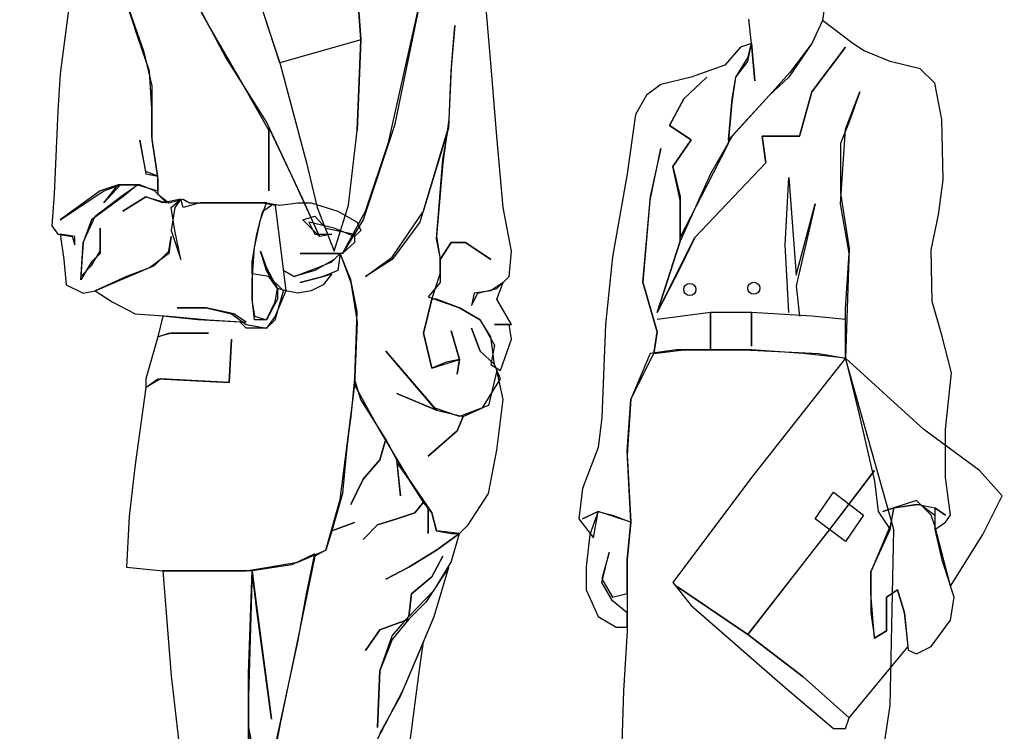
# Model space of a CAD drawing. Extents: x -2611510 to 954358, y -247163 to 181535.
# Drawn here: x 770838 to 771831, y 42061 to 42770 of the extents above; entities that cross this region are included whole.
import ezdxf

# ---------------------------------------------------------------- set-up
doc = ezdxf.new("R2010")
doc.units = 0
doc.linetypes.add('CONTINOUS', pattern=[0])
doc.layers.get('Defpoints').update_dxf_attribs({"color": 8})
doc.layers.add('Dim', color=4, linetype='Continuous')
doc.layers.add('PP-COM', color=7, linetype='Continuous')
doc.layers.add('PEOPLE', color=1, linetype='Continuous', lineweight=0)
doc.styles.get("Standard").update_dxf_attribs({"font": '仿宋_GB2312.TTF', "width": 0.7})
doc.dimstyles.new('250-1', dxfattribs={"dimscale": 250, "dimtxt": 2.5, "dimasz": 2, "dimexe": 1, "dimexo": 1, "dimgap": 0, "dimtad": 0, "dimdec": 0, "dimlfac": 0.1, "dimrnd": 0.1, "dimzin": 12, "dimdsep": 46, "dimtxsty": 'Standard', "dimblk": 'OBLIQUE', "dimcen": -1, "dimclrd": 4, "dimclre": 256, "dimclrt": 4, "dimadec": 4, "dimazin": 0, "dimtp": 2, "dimtm": 3, "dimtfac": 0.5, "dimtdec": 0, "dimtmove": 2, "dimatfit": 3, "dimldrblk": 'OBLIQUE', "dimfxl": 5, "dimfxlon": 1, "dimtvp": 0.7, "dimtolj": 1, "dimtzin": 12, "dimarcsym": 0})

# ---------------------------------------------------------------- blocks, each defined once
blk = doc.blocks.new('6')
at = {"layer": 'PEOPLE', "color": 155, "linetype": 'Continuous'}
for p, q in [((5291.8639, -3074.927, -3.1795), (5291.7768, -3074.6577, -3.1795)), ((5291.4098, -3074.7501, -3.1795), (5291.3966, -3074.8504, -3.1795)), ((5291.6527, -3074.7448, -3.1795), (5291.7082, -3074.8452, -3.1795)), ((5291.8085, -3074.758, -3.1795), (5291.8639, -3074.927, -3.1795)), ((5292.0329, -3074.7633, -3.1795), (5292.0409, -3074.8768, -3.1795)), ((5292.0409, -3074.8768, -3.1795), (5292.0329, -3074.7633, -3.1795)), ((5291.5524, -3074.8689, -3.1795), (5291.5286, -3074.795, -3.1795)), ((5291.5286, -3074.795, -3.1795), (5291.5656, -3074.9006, -3.1795)), ((5291.7451, -3074.9138, -3.1795), (5291.6844, -3074.8003, -3.1795)), ((5292.1016, -3075.1013, -3.1795), (5292.1703, -3074.795, -3.1795)), ((5292.1703, -3074.795, -3.1795), (5292.1148, -3075.0643, -3.1795)), ((5292.326, -3074.927, -3.1795), (5292.3155, -3074.8082, -3.1795)), ((5291.7082, -3074.8452, -3.1795), (5291.79, -3074.9877, -3.1795)), ((5292.2389, -3074.9455, -3.1795), (5292.2468, -3074.8452, -3.1795)), ((5292.2468, -3074.8452, -3.1795), (5292.2389, -3074.9376, -3.1795)), ((5291.3966, -3074.8504, -3.1795), (5291.3834, -3074.9508, -3.1795)), ((5291.5788, -3074.9455, -3.1795), (5291.5524, -3074.8689, -3.1795)), ((5292.0409, -3074.8768, -3.1795), (5291.8639, -3074.927, -3.1795)), ((5292.0409, -3074.8768, -3.1795), (5292.0329, -3075.0749, -3.1795)), ((5292.0329, -3075.0749, -3.1795), (5292.0409, -3074.8768, -3.1795)), ((5292.0329, -3075.0749, -3.1795), (5292.0409, -3074.8768, -3.1795)), ((5291.5656, -3074.9006, -3.1795), (5291.584, -3074.9772, -3.1795)), ((5291.8349, -3075.0564, -3.1795), (5291.7451, -3074.9138, -3.1795)), ((5291.8639, -3074.927, -3.1795), (5291.922, -3075.1462, -3.1795)), ((5292.3392, -3075.0881, -3.1795), (5292.326, -3074.927, -3.1795)), ((5291.3834, -3074.9508, -3.1795), (5291.3781, -3075.0326, -3.1795)), ((5291.584, -3075.0274, -3.1795), (5291.5788, -3074.9455, -3.1795)), ((5292.2389, -3074.9376, -3.1795), (5292.2336, -3075.0511, -3.1795)), ((5292.2336, -3075.0696, -3.1795), (5292.2389, -3074.9455, -3.1795)), ((5291.584, -3074.9772, -3.1795), (5291.584, -3075.096, -3.1795)), ((5291.79, -3074.9877, -3.1795), (5291.8402, -3075.0749, -3.1795)), ((5291.3781, -3075.0326, -3.1795), (5291.3702, -3075.2148, -3.1795)), ((5291.584, -3075.0881, -3.1795), (5291.584, -3075.0274, -3.1795)), ((5291.9141, -3075.2254, -3.1795), (5291.8349, -3075.0564, -3.1795)), ((5292.1148, -3075.0643, -3.1795), (5292.0461, -3075.2703, -3.1795)), ((5292.2336, -3075.0643, -3.1795), (5292.1703, -3075.2756, -3.1795)), ((5292.2336, -3075.0511, -3.1795), (5292.2204, -3075.1462, -3.1795)), ((5292.2204, -3075.1383, -3.1795), (5292.2336, -3075.0643, -3.1795)), ((5291.8402, -3075.0696, -3.1795), (5291.8903, -3075.1752, -3.1795)), ((5291.8402, -3075.2069, -3.1795), (5291.8402, -3075.0696, -3.1795)), ((5291.8402, -3075.0749, -3.1795), (5291.8402, -3075.2069, -3.1795)), ((5292.0145, -3075.2386, -3.1795), (5292.0329, -3075.0749, -3.1795)), ((5292.1782, -3075.2518, -3.1795), (5292.2336, -3075.0696, -3.1795)), ((5291.5708, -3075.1647, -3.1795), (5291.5576, -3075.096, -3.1795)), ((5291.5576, -3075.096, -3.1795), (5291.5708, -3075.17, -3.1795)), ((5291.5973, -3075.1752, -3.1795), (5291.584, -3075.0881, -3.1795)), ((5291.584, -3075.096, -3.1795), (5291.5973, -3075.1831, -3.1795)), ((5292.0514, -3075.2518, -3.1795), (5292.1016, -3075.1013, -3.1795)), ((5292.3524, -3075.2439, -3.1795), (5292.3392, -3075.0881, -3.1795)), ((5291.922, -3075.1462, -3.1795), (5291.9458, -3075.2439, -3.1795)), ((5292.2072, -3075.3125, -3.1795), (5292.2204, -3075.1383, -3.1795)), ((5292.2204, -3075.1462, -3.1795), (5292.2072, -3075.3073, -3.1795)), ((5291.5973, -3075.1752, -3.1795), (5291.5708, -3075.1647, -3.1795)), ((5291.5708, -3075.17, -3.1795), (5291.5973, -3075.1752, -3.1795)), ((5291.5101, -3075.1937, -3.1795), (5291.4705, -3075.2069, -3.1795)), ((5291.4784, -3075.2069, -3.1795), (5291.5154, -3075.1937, -3.1795)), ((5291.5154, -3075.1937, -3.1795), (5291.4784, -3075.2333, -3.1795)), ((5291.4784, -3075.2333, -3.1795), (5291.5101, -3075.1937, -3.1795)), ((5291.5392, -3075.1937, -3.1795), (5291.5101, -3075.1937, -3.1795)), ((5291.5101, -3075.1937, -3.1795), (5291.5524, -3075.1937, -3.1795)), ((5291.5154, -3075.2201, -3.1795), (5291.5524, -3075.1937, -3.1795)), ((5291.5524, -3075.1937, -3.1795), (5291.5207, -3075.2201, -3.1795)), ((5291.5576, -3075.1937, -3.1795), (5291.5392, -3075.1937, -3.1795)), ((5291.5524, -3075.1937, -3.1795), (5291.5973, -3075.2069, -3.1795)), ((5291.5893, -3075.2069, -3.1795), (5291.5576, -3075.1937, -3.1795)), ((5291.5973, -3075.2069, -3.1795), (5291.5973, -3075.1752, -3.1795)), ((5291.5973, -3075.1831, -3.1795), (5291.5973, -3075.2148, -3.1795)), ((5291.8903, -3075.1752, -3.1795), (5291.9511, -3075.3073, -3.1795)), ((5291.3702, -3075.2148, -3.1795), (5291.3649, -3075.2835, -3.1795)), ((5291.4705, -3075.2069, -3.1795), (5291.3834, -3075.2703, -3.1795)), ((5291.3834, -3075.2703, -3.1795), (5291.4784, -3075.2069, -3.1795)), ((5291.6157, -3075.2333, -3.1795), (5291.5893, -3075.2069, -3.1795)), ((5291.5973, -3075.2148, -3.1795), (5291.621, -3075.2333, -3.1795)), ((5291.5207, -3075.2201, -3.1795), (5291.452, -3075.2703, -3.1795)), ((5291.4599, -3075.2624, -3.1795), (5291.5154, -3075.2201, -3.1795)), ((5291.5708, -3075.2201, -3.1795), (5291.5207, -3075.2518, -3.1795)), ((5291.5207, -3075.2518, -3.1795), (5291.5708, -3075.2201, -3.1795)), ((5291.6078, -3075.2333, -3.1795), (5291.5708, -3075.2201, -3.1795)), ((5291.5708, -3075.2201, -3.1795), (5291.6157, -3075.2333, -3.1795)), ((5291.6474, -3075.2254, -3.1795), (5291.6078, -3075.2333, -3.1795)), ((5291.621, -3075.2333, -3.1795), (5291.6527, -3075.2254, -3.1795)), ((5291.6263, -3075.2439, -3.1795), (5291.6474, -3075.2254, -3.1795)), ((5291.6474, -3075.2254, -3.1795), (5291.6342, -3075.2439, -3.1795)), ((5291.6527, -3075.2439, -3.1795), (5291.6474, -3075.2254, -3.1795)), ((5291.6527, -3075.2254, -3.1795), (5291.6659, -3075.2333, -3.1795)), ((5291.6897, -3075.2333, -3.1795), (5291.6527, -3075.2439, -3.1795)), ((5291.6659, -3075.2333, -3.1795), (5291.7398, -3075.2333, -3.1795)), ((5291.8349, -3075.2333, -3.1795), (5291.6897, -3075.2333, -3.1795)), ((5291.7398, -3075.2333, -3.1795), (5291.827, -3075.2333, -3.1795)), ((5291.8217, -3075.2703, -3.1795), (5291.8349, -3075.2333, -3.1795)), ((5291.827, -3075.2333, -3.1795), (5291.8534, -3075.2386, -3.1795)), ((5291.827, -3075.2518, -3.1795), (5291.8455, -3075.2386, -3.1795)), ((5291.8349, -3075.2333, -3.1795), (5291.8639, -3075.2386, -3.1795)), ((5291.8349, -3075.2333, -3.1795), (5291.8349, -3075.2333, -3.1795)), ((5291.8455, -3075.2386, -3.1795), (5291.8349, -3075.2333, -3.1795)), ((5291.8534, -3075.2386, -3.1795), (5291.8771, -3075.4261, -3.1795)), ((5291.8639, -3075.2386, -3.1795), (5291.9036, -3075.2333, -3.1795)), ((5291.9036, -3075.2333, -3.1795), (5291.9326, -3075.2333, -3.1795)), ((5291.9511, -3075.3073, -3.1795), (5291.9141, -3075.2254, -3.1795)), ((5291.9326, -3075.2333, -3.1795), (5291.9907, -3075.2518, -3.1795)), ((5291.9828, -3075.3389, -3.1795), (5292.0145, -3075.2386, -3.1795)), ((5291.6342, -3075.2439, -3.1795), (5291.6263, -3075.2941, -3.1795)), ((5291.6342, -3075.2941, -3.1795), (5291.6263, -3075.2439, -3.1795)), ((5291.8217, -3075.2703, -3.1795), (5291.827, -3075.2518, -3.1795)), ((5291.9458, -3075.2439, -3.1795), (5291.9828, -3075.3389, -3.1795)), ((5291.9907, -3075.2518, -3.1795), (5292.0329, -3075.2756, -3.1795)), ((5292.0013, -3075.3442, -3.1795), (5292.0514, -3075.2518, -3.1795)), ((5292.1095, -3075.3521, -3.1795), (5292.1782, -3075.2518, -3.1795)), ((5292.3709, -3075.3389, -3.1795), (5292.3524, -3075.2439, -3.1795)), ((5291.4335, -3075.3205, -3.1795), (5291.4599, -3075.2624, -3.1795)), ((5291.452, -3075.2703, -3.1795), (5291.4335, -3075.3205, -3.1795)), ((5291.8085, -3075.331, -3.1795), (5291.8217, -3075.2703, -3.1795)), ((5291.8138, -3075.302, -3.1795), (5291.8217, -3075.2703, -3.1795)), ((5291.9141, -3075.2703, -3.1795), (5291.9405, -3075.2624, -3.1795)), ((5291.9511, -3075.3073, -3.1795), (5291.9141, -3075.2703, -3.1795)), ((5291.9828, -3075.2888, -3.1795), (5291.9273, -3075.2756, -3.1795)), ((5291.9273, -3075.2756, -3.1795), (5291.9405, -3075.302, -3.1795)), ((5291.9405, -3075.2624, -3.1795), (5291.9643, -3075.2888, -3.1795)), ((5292.0461, -3075.2703, -3.1795), (5292.0013, -3075.3442, -3.1795)), ((5292.0329, -3075.2756, -3.1795), (5292.0409, -3075.2941, -3.1795)), ((5292.1703, -3075.2756, -3.1795), (5292.1095, -3075.3574, -3.1795)), ((5291.3649, -3075.2835, -3.1795), (5291.3781, -3075.302, -3.1795)), ((5291.3781, -3075.302, -3.1795), (5291.4098, -3075.3073, -3.1795)), ((5291.415, -3075.3073, -3.1795), (5291.3834, -3075.302, -3.1795)), ((5291.3834, -3075.302, -3.1795), (5291.3913, -3075.3574, -3.1795)), ((5291.4705, -3075.3389, -3.1795), (5291.4705, -3075.2888, -3.1795)), ((5291.4705, -3075.2888, -3.1795), (5291.4705, -3075.3442, -3.1795)), ((5291.6263, -3075.2941, -3.1795), (5291.6474, -3075.3574, -3.1795)), ((5291.6474, -3075.3574, -3.1795), (5291.6342, -3075.2941, -3.1795)), ((5291.8032, -3075.3627, -3.1795), (5291.8138, -3075.302, -3.1795)), ((5291.9405, -3075.302, -3.1795), (5291.9775, -3075.302, -3.1795)), ((5291.9775, -3075.302, -3.1795), (5291.9511, -3075.3073, -3.1795)), ((5291.9643, -3075.2888, -3.1795), (5292.0277, -3075.302, -3.1795)), ((5292.0277, -3075.3073, -3.1795), (5291.9828, -3075.2888, -3.1795)), ((5292.0409, -3075.2941, -3.1795), (5292.0277, -3075.3073, -3.1795)), ((5292.0277, -3075.302, -3.1795), (5292.0277, -3075.3205, -3.1795)), ((5291.4098, -3075.3073, -3.1795), (5291.415, -3075.3257, -3.1795)), ((5291.415, -3075.3257, -3.1795), (5291.415, -3075.3073, -3.1795)), ((5291.4335, -3075.3205, -3.1795), (5291.4283, -3075.3944, -3.1795)), ((5291.4283, -3075.4023, -3.1795), (5291.4335, -3075.3205, -3.1795)), ((5291.621, -3075.3389, -3.1795), (5291.6263, -3075.3073, -3.1795)), ((5291.6263, -3075.3073, -3.1795), (5291.621, -3075.3442, -3.1795)), ((5292.0277, -3075.3205, -3.1795), (5292.0013, -3075.3442, -3.1795)), ((5292.2072, -3075.3073, -3.1795), (5292.2151, -3075.3574, -3.1795)), ((5292.2151, -3075.3521, -3.1795), (5292.2072, -3075.3125, -3.1795)), ((5292.2151, -3075.3574, -3.1795), (5292.2389, -3075.3205, -3.1795)), ((5292.2389, -3075.3205, -3.1795), (5292.2151, -3075.3574, -3.1795)), ((5292.2389, -3075.3205, -3.1795), (5292.2706, -3075.3205, -3.1795)), ((5292.2706, -3075.3205, -3.1795), (5292.2389, -3075.3205, -3.1795)), ((5292.2706, -3075.3205, -3.1795), (5292.326, -3075.3574, -3.1795)), ((5292.326, -3075.3574, -3.1795), (5292.2706, -3075.3205, -3.1795)), ((5291.452, -3075.3706, -3.1795), (5291.4705, -3075.3389, -3.1795)), ((5291.4705, -3075.3442, -3.1795), (5291.452, -3075.3627, -3.1795)), ((5291.621, -3075.3442, -3.1795), (5291.5788, -3075.3759, -3.1795)), ((5291.5893, -3075.3706, -3.1795), (5291.621, -3075.3389, -3.1795)), ((5291.8032, -3075.4023, -3.1795), (5291.8085, -3075.331, -3.1795)), ((5291.8349, -3075.3812, -3.1795), (5291.8217, -3075.3389, -3.1795)), ((5291.8217, -3075.3389, -3.1795), (5291.8349, -3075.3759, -3.1795)), ((5291.9511, -3075.3442, -3.1795), (5291.9088, -3075.3442, -3.1795)), ((5291.9088, -3075.3442, -3.1795), (5291.9458, -3075.3442, -3.1795)), ((5291.9458, -3075.3442, -3.1795), (5291.996, -3075.3442, -3.1795)), ((5292.0013, -3075.3442, -3.1795), (5291.9511, -3075.3442, -3.1795)), ((5291.9775, -3075.3627, -3.1795), (5291.996, -3075.3442, -3.1795)), ((5291.996, -3075.3442, -3.1795), (5291.9828, -3075.3574, -3.1795)), ((5291.996, -3075.3442, -3.1795), (5291.9907, -3075.3812, -3.1795)), ((5292.0197, -3075.4023, -3.1795), (5291.996, -3075.3442, -3.1795)), ((5291.996, -3075.3442, -3.1795), (5292.0197, -3075.4076, -3.1795)), ((5292.3657, -3075.3944, -3.1795), (5292.3709, -3075.3389, -3.1795)), ((5291.3913, -3075.3574, -3.1795), (5291.3966, -3075.4129, -3.1795)), ((5291.452, -3075.3627, -3.1795), (5291.4283, -3075.4023, -3.1795)), ((5291.8032, -3075.3891, -3.1795), (5291.8032, -3075.3627, -3.1795)), ((5291.9828, -3075.3574, -3.1795), (5291.9405, -3075.3812, -3.1795)), ((5291.9458, -3075.3759, -3.1795), (5291.9775, -3075.3627, -3.1795)), ((5292.0514, -3075.3944, -3.1795), (5292.1095, -3075.3521, -3.1795)), ((5292.1095, -3075.3574, -3.1795), (5292.0514, -3075.3944, -3.1795)), ((5292.2151, -3075.3891, -3.1795), (5292.2151, -3075.3521, -3.1795)), ((5292.2151, -3075.3574, -3.1795), (5292.2151, -3075.4076, -3.1795)), ((5291.4283, -3075.3944, -3.1795), (5291.452, -3075.3706, -3.1795)), ((5291.5022, -3075.4076, -3.1795), (5291.5893, -3075.3706, -3.1795)), ((5291.5788, -3075.3759, -3.1795), (5291.5286, -3075.3944, -3.1795)), ((5291.8402, -3075.3944, -3.1795), (5291.8032, -3075.3891, -3.1795)), ((5291.8402, -3075.3944, -3.1795), (5291.8032, -3075.3891, -3.1795)), ((5291.8032, -3075.3891, -3.1795), (5291.8032, -3075.4498, -3.1795)), ((5291.8349, -3075.3759, -3.1795), (5291.8587, -3075.4208, -3.1795)), ((5291.8587, -3075.4208, -3.1795), (5291.8349, -3075.3812, -3.1795)), ((5291.8956, -3075.3944, -3.1795), (5291.8719, -3075.3812, -3.1795)), ((5291.8719, -3075.3812, -3.1795), (5291.8956, -3075.3944, -3.1795)), ((5291.8956, -3075.3944, -3.1795), (5291.9458, -3075.3759, -3.1795)), ((5291.9405, -3075.3812, -3.1795), (5291.8956, -3075.3944, -3.1795)), ((5291.9907, -3075.3812, -3.1795), (5291.959, -3075.3944, -3.1795)), ((5291.959, -3075.3944, -3.1795), (5291.9775, -3075.3891, -3.1795)), ((5291.9775, -3075.3891, -3.1795), (5291.959, -3075.4129, -3.1795)), ((5292.1967, -3075.4446, -3.1795), (5292.2151, -3075.3891, -3.1795)), ((5291.3966, -3075.4129, -3.1795), (5291.4335, -3075.4314, -3.1795)), ((5291.5286, -3075.3944, -3.1795), (5291.4599, -3075.4261, -3.1795)), ((5291.4599, -3075.4261, -3.1795), (5291.5022, -3075.4076, -3.1795)), ((5291.8032, -3075.4446, -3.1795), (5291.8032, -3075.4023, -3.1795)), ((5291.8587, -3075.4208, -3.1795), (5291.8402, -3075.3944, -3.1795)), ((5291.8719, -3075.4261, -3.1795), (5291.8402, -3075.3944, -3.1795)), ((5291.959, -3075.3944, -3.1795), (5291.9088, -3075.4076, -3.1795)), ((5291.9088, -3075.4076, -3.1795), (5291.959, -3075.3944, -3.1795)), ((5291.959, -3075.4129, -3.1795), (5291.9326, -3075.4261, -3.1795)), ((5292.0329, -3075.471, -3.1795), (5292.0197, -3075.4023, -3.1795)), ((5292.0197, -3075.4076, -3.1795), (5292.0329, -3075.4947, -3.1795)), ((5292.2151, -3075.4076, -3.1795), (5292.1887, -3075.4393, -3.1795)), ((5292.3524, -3075.4076, -3.1795), (5292.326, -3075.4261, -3.1795)), ((5292.3392, -3075.4208, -3.1795), (5292.3657, -3075.3944, -3.1795)), ((5292.3392, -3075.4446, -3.1795), (5292.3524, -3075.4076, -3.1795)), ((5291.4335, -3075.4314, -3.1795), (5291.4599, -3075.4261, -3.1795)), ((5291.4599, -3075.4261, -3.1795), (5291.4969, -3075.4498, -3.1795)), ((5291.8534, -3075.4498, -3.1795), (5291.8587, -3075.4208, -3.1795)), ((5291.8534, -3075.4895, -3.1795), (5291.8719, -3075.4261, -3.1795)), ((5291.8771, -3075.4261, -3.1795), (5291.8534, -3075.4815, -3.1795)), ((5291.8771, -3075.4261, -3.1795), (5291.8587, -3075.4208, -3.1795)), ((5291.8587, -3075.4208, -3.1795), (5291.8587, -3075.4446, -3.1795)), ((5291.9036, -3075.4314, -3.1795), (5291.8771, -3075.4261, -3.1795)), ((5291.9326, -3075.4261, -3.1795), (5291.9036, -3075.4314, -3.1795)), ((5292.2891, -3075.4314, -3.1795), (5292.2838, -3075.4578, -3.1795)), ((5292.2838, -3075.4578, -3.1795), (5292.297, -3075.4314, -3.1795)), ((5292.326, -3075.4261, -3.1795), (5292.2891, -3075.4314, -3.1795)), ((5292.297, -3075.4314, -3.1795), (5292.3392, -3075.4208, -3.1795)), ((5291.4969, -3075.4498, -3.1795), (5291.5471, -3075.4763, -3.1795)), ((5291.8085, -3075.4895, -3.1795), (5291.8032, -3075.4446, -3.1795)), ((5291.8032, -3075.4498, -3.1795), (5291.8085, -3075.4815, -3.1795)), ((5291.8587, -3075.4446, -3.1795), (5291.8349, -3075.4895, -3.1795)), ((5291.8349, -3075.4895, -3.1795), (5291.8534, -3075.4498, -3.1795)), ((5292.1967, -3075.4446, -3.1795), (5292.1782, -3075.5185, -3.1795)), ((5292.1782, -3075.5185, -3.1795), (5292.1967, -3075.4446, -3.1795)), ((5292.1887, -3075.4393, -3.1795), (5292.2574, -3075.4631, -3.1795)), ((5292.2072, -3075.4446, -3.1795), (5292.1967, -3075.4446, -3.1795)), ((5292.2574, -3075.4631, -3.1795), (5292.2072, -3075.4446, -3.1795)), ((5292.3709, -3075.5, -3.1795), (5292.3392, -3075.4446, -3.1795)), ((5291.5471, -3075.4763, -3.1795), (5291.621, -3075.4815, -3.1795)), ((5291.7029, -3075.4631, -3.1795), (5291.6395, -3075.4631, -3.1795)), ((5291.6395, -3075.4631, -3.1795), (5291.7029, -3075.4631, -3.1795)), ((5291.7636, -3075.4763, -3.1795), (5291.7029, -3075.4631, -3.1795)), ((5291.7029, -3075.4631, -3.1795), (5291.7583, -3075.4763, -3.1795)), ((5291.7583, -3075.4763, -3.1795), (5291.79, -3075.5, -3.1795)), ((5291.79, -3075.4947, -3.1795), (5291.7636, -3075.4763, -3.1795)), ((5292.0277, -3075.6373, -3.1795), (5292.0329, -3075.471, -3.1795)), ((5292.3023, -3075.4895, -3.1795), (5292.2574, -3075.4631, -3.1795)), ((5292.2574, -3075.4631, -3.1795), (5292.3023, -3075.4895, -3.1795)), ((5291.6078, -3075.4815, -3.1795), (5291.5973, -3075.5264, -3.1795)), ((5291.6844, -3075.4895, -3.1795), (5291.6078, -3075.4815, -3.1795)), ((5291.621, -3075.4815, -3.1795), (5291.7082, -3075.4895, -3.1795)), ((5291.7768, -3075.4947, -3.1795), (5291.6844, -3075.4895, -3.1795)), ((5291.7082, -3075.4895, -3.1795), (5291.79, -3075.4947, -3.1795)), ((5291.79, -3075.5079, -3.1795), (5291.7768, -3075.4947, -3.1795)), ((5291.79, -3075.5, -3.1795), (5291.8349, -3075.5079, -3.1795)), ((5291.8085, -3075.4815, -3.1795), (5291.8349, -3075.4895, -3.1795)), ((5291.8349, -3075.4895, -3.1795), (5291.8085, -3075.4895, -3.1795)), ((5291.8534, -3075.4815, -3.1795), (5291.8349, -3075.5079, -3.1795)), ((5291.8349, -3075.5079, -3.1795), (5291.8534, -3075.4895, -3.1795)), ((5292.0329, -3075.4947, -3.1795), (5292.0277, -3075.6321, -3.1795)), ((5292.326, -3075.5264, -3.1795), (5292.3023, -3075.4895, -3.1795)), ((5292.3023, -3075.4895, -3.1795), (5292.334, -3075.5449, -3.1795)), ((5292.3657, -3075.5, -3.1795), (5292.334, -3075.5, -3.1795)), ((5292.334, -3075.5, -3.1795), (5292.3709, -3075.5, -3.1795)), ((5292.3709, -3075.5317, -3.1795), (5292.3657, -3075.5, -3.1795)), ((5291.5973, -3075.5264, -3.1795), (5291.621, -3075.5185, -3.1795)), ((5291.6263, -3075.5185, -3.1795), (5291.5973, -3075.5264, -3.1795)), ((5291.621, -3075.5185, -3.1795), (5291.7082, -3075.5185, -3.1795)), ((5291.7082, -3075.5185, -3.1795), (5291.6263, -3075.5185, -3.1795)), ((5291.8349, -3075.5079, -3.1795), (5291.79, -3075.5079, -3.1795)), ((5292.1782, -3075.5185, -3.1795), (5292.1967, -3075.5951, -3.1795)), ((5292.1967, -3075.5951, -3.1795), (5292.1782, -3075.5185, -3.1795)), ((5292.2574, -3075.5766, -3.1795), (5292.2389, -3075.5132, -3.1795)), ((5292.2389, -3075.5132, -3.1795), (5292.2574, -3075.5766, -3.1795)), ((5292.3023, -3075.5581, -3.1795), (5292.2838, -3075.5079, -3.1795)), ((5292.2838, -3075.5079, -3.1795), (5292.3023, -3075.5581, -3.1795)), ((5291.5973, -3075.5264, -3.1795), (5291.5708, -3075.6188, -3.1795)), ((5291.753, -3075.6268, -3.1795), (5291.7583, -3075.5317, -3.1795)), ((5291.7583, -3075.5317, -3.1795), (5291.753, -3075.6268, -3.1795)), ((5292.334, -3075.5872, -3.1795), (5292.326, -3075.5264, -3.1795)), ((5292.3472, -3075.6004, -3.1795), (5292.3709, -3075.5317, -3.1795)), ((5292.2019, -3075.6822, -3.1795), (5292.0963, -3075.5581, -3.1795)), ((5292.0963, -3075.5581, -3.1795), (5292.2072, -3075.6875, -3.1795)), ((5292.334, -3075.5872, -3.1795), (5292.3023, -3075.5581, -3.1795)), ((5292.3023, -3075.5581, -3.1795), (5292.334, -3075.5872, -3.1795)), ((5292.334, -3075.5449, -3.1795), (5292.326, -3075.5872, -3.1795)), ((5292.1967, -3075.5951, -3.1795), (5292.2574, -3075.5766, -3.1795)), ((5292.2283, -3075.5819, -3.1795), (5292.1967, -3075.5951, -3.1795)), ((5292.2574, -3075.5766, -3.1795), (5292.2283, -3075.5819, -3.1795)), ((5292.2574, -3075.5766, -3.1795), (5292.2521, -3075.6083, -3.1795)), ((5292.2521, -3075.6083, -3.1795), (5292.2574, -3075.5766, -3.1795)), ((5292.326, -3075.5872, -3.1795), (5292.3472, -3075.6004, -3.1795)), ((5292.3472, -3075.6188, -3.1795), (5292.334, -3075.5872, -3.1795)), ((5292.3392, -3075.6004, -3.1795), (5292.3208, -3075.6769, -3.1795)), ((5292.3524, -3075.6637, -3.1795), (5292.3392, -3075.6004, -3.1795)), ((5291.5708, -3075.6373, -3.1795), (5291.5973, -3075.6188, -3.1795)), ((5291.6025, -3075.6188, -3.1795), (5291.5708, -3075.6373, -3.1795)), ((5291.5708, -3075.6188, -3.1795), (5291.5708, -3075.6373, -3.1795)), ((5291.5973, -3075.6188, -3.1795), (5291.753, -3075.6268, -3.1795)), ((5291.753, -3075.6268, -3.1795), (5291.6025, -3075.6188, -3.1795)), ((5292.0277, -3075.6188, -3.1795), (5292.0197, -3075.7007, -3.1795)), ((5292.0409, -3075.6637, -3.1795), (5292.0277, -3075.6188, -3.1795)), ((5292.3076, -3075.6822, -3.1795), (5292.3472, -3075.6188, -3.1795)), ((5291.5708, -3075.6373, -3.1795), (5291.5471, -3075.8063, -3.1795)), ((5291.996, -3075.8829, -3.1795), (5292.0277, -3075.6373, -3.1795)), ((5292.0277, -3075.6321, -3.1795), (5292.0831, -3075.7324, -3.1795)), ((5292.2072, -3075.6875, -3.1795), (5292.1201, -3075.6505, -3.1795)), ((5292.1201, -3075.6505, -3.1795), (5292.2072, -3075.6875, -3.1795)), ((5292.0963, -3075.7509, -3.1795), (5292.0409, -3075.6637, -3.1795)), ((5292.3392, -3075.7746, -3.1795), (5292.3524, -3075.6637, -3.1795)), ((5292.2574, -3075.7007, -3.1795), (5292.2019, -3075.6822, -3.1795)), ((5292.2072, -3075.6875, -3.1795), (5292.2653, -3075.7007, -3.1795)), ((5292.3208, -3075.6769, -3.1795), (5292.2574, -3075.7007, -3.1795)), ((5292.2653, -3075.7007, -3.1795), (5292.3076, -3075.6822, -3.1795)), ((5292.0197, -3075.7007, -3.1795), (5292.0145, -3075.7377, -3.1795)), ((5292.2653, -3075.7007, -3.1795), (5292.2521, -3075.7324, -3.1795)), ((5292.2521, -3075.7324, -3.1795), (5292.2653, -3075.7007, -3.1795)), ((5292.0145, -3075.7377, -3.1795), (5292.0092, -3075.7826, -3.1795)), ((5292.0831, -3075.7324, -3.1795), (5292.1465, -3075.838, -3.1795)), ((5292.2521, -3075.7324, -3.1795), (5292.1887, -3075.7878, -3.1795)), ((5292.1887, -3075.7878, -3.1795), (5292.2521, -3075.7324, -3.1795)), ((5292.0963, -3075.7509, -3.1795), (5292.0831, -3075.7958, -3.1795)), ((5292.0831, -3075.7958, -3.1795), (5292.0963, -3075.7509, -3.1795)), ((5292.1201, -3075.7958, -3.1795), (5292.0963, -3075.7509, -3.1795)), ((5292.0092, -3075.7826, -3.1795), (5292.0013, -3075.8697, -3.1795)), ((5292.3208, -3075.8697, -3.1795), (5292.3392, -3075.7746, -3.1795)), ((5292.0831, -3075.7958, -3.1795), (5292.0461, -3075.838, -3.1795)), ((5292.0461, -3075.838, -3.1795), (5292.0831, -3075.7958, -3.1795)), ((5292.128, -3075.875, -3.1795), (5292.1201, -3075.7958, -3.1795)), ((5292.1465, -3075.838, -3.1795), (5292.1201, -3075.801, -3.1795)), ((5292.1201, -3075.801, -3.1795), (5292.128, -3075.875, -3.1795)), ((5291.5471, -3075.8063, -3.1795), (5291.5339, -3075.9199, -3.1795)), ((5292.0461, -3075.838, -3.1795), (5292.0197, -3075.8935, -3.1795)), ((5292.0197, -3075.8935, -3.1795), (5292.0461, -3075.838, -3.1795)), ((5292.1465, -3075.838, -3.1795), (5292.1967, -3075.9119, -3.1795)), ((5292.1782, -3075.8882, -3.1795), (5292.1465, -3075.838, -3.1795)), ((5292.0013, -3075.8697, -3.1795), (5291.9775, -3075.9516, -3.1795)), ((5292.2759, -3075.9383, -3.1795), (5292.3208, -3075.8697, -3.1795)), ((5291.9643, -3075.9938, -3.1795), (5291.996, -3075.8829, -3.1795)), ((5292.1782, -3075.8882, -3.1795), (5292.1597, -3075.9119, -3.1795)), ((5292.1597, -3075.9119, -3.1795), (5292.1782, -3075.8882, -3.1795)), ((5292.1887, -3075.9014, -3.1795), (5292.1782, -3075.8882, -3.1795)), ((5292.1597, -3075.9119, -3.1795), (5292.1201, -3075.9252, -3.1795)), ((5292.1201, -3075.9252, -3.1795), (5292.1597, -3075.9119, -3.1795)), ((5292.1967, -3075.9119, -3.1795), (5292.1887, -3075.9014, -3.1795)), ((5292.1887, -3075.9014, -3.1795), (5292.1887, -3075.9568, -3.1795)), ((5292.1887, -3075.9568, -3.1795), (5292.1887, -3075.9014, -3.1795)), ((5292.1967, -3075.9119, -3.1795), (5292.2072, -3075.9516, -3.1795)), ((5292.2072, -3075.9516, -3.1795), (5292.1967, -3075.9119, -3.1795)), ((5291.5339, -3075.9199, -3.1795), (5291.5286, -3076.0308, -3.1795)), ((5292.0277, -3075.9331, -3.1795), (5291.9775, -3075.9516, -3.1795)), ((5291.9775, -3075.9516, -3.1795), (5292.0277, -3075.9331, -3.1795)), ((5292.0277, -3075.9331, -3.1795), (5292.0277, -3075.9331, -3.1795)), ((5292.1201, -3075.9252, -3.1795), (5292.0778, -3075.9383, -3.1795)), ((5292.0778, -3075.9383, -3.1795), (5292.1201, -3075.9252, -3.1795)), ((5291.9775, -3075.9516, -3.1795), (5291.9643, -3075.9938, -3.1795)), ((5292.0778, -3075.9383, -3.1795), (5292.0461, -3075.97, -3.1795)), ((5292.0461, -3075.97, -3.1795), (5292.0778, -3075.9383, -3.1795)), ((5292.2072, -3075.9516, -3.1795), (5292.2389, -3075.9568, -3.1795)), ((5292.2574, -3075.9568, -3.1795), (5292.2072, -3075.9516, -3.1795)), ((5292.2574, -3075.9568, -3.1795), (5292.2072, -3075.9938, -3.1795)), ((5292.2072, -3075.9938, -3.1795), (5292.2574, -3075.9568, -3.1795)), ((5292.2389, -3076.0202, -3.1795), (5292.2574, -3075.9568, -3.1795)), ((5292.2389, -3075.9568, -3.1795), (5292.2574, -3075.9568, -3.1795)), ((5292.2574, -3075.9568, -3.1795), (5292.2759, -3075.9383, -3.1795)), ((5291.9036, -3076.0202, -3.1795), (5291.9643, -3075.9938, -3.1795)), ((5291.9643, -3075.9938, -3.1795), (5291.9405, -3076.007, -3.1795)), ((5292.2072, -3075.9938, -3.1795), (5292.1465, -3076.0308, -3.1795)), ((5292.1465, -3076.0308, -3.1795), (5292.2072, -3075.9938, -3.1795)), ((5291.79, -3076.0387, -3.1795), (5291.9036, -3076.0202, -3.1795)), ((5291.9405, -3076.0017, -3.1795), (5291.8903, -3076.0255, -3.1795)), ((5291.9405, -3076.007, -3.1795), (5291.9088, -3076.1628, -3.1795)), ((5291.922, -3076.0889, -3.1795), (5291.9405, -3076.0017, -3.1795)), ((5292.1967, -3076.0519, -3.1795), (5292.2204, -3076.007, -3.1795)), ((5292.2204, -3076.007, -3.1795), (5292.1967, -3076.0519, -3.1795)), ((5292.2019, -3076.0809, -3.1795), (5292.2389, -3076.0202, -3.1795)), ((5291.5286, -3076.0308, -3.1795), (5291.6078, -3076.0387, -3.1795)), ((5291.6078, -3076.0387, -3.1795), (5291.79, -3076.0387, -3.1795)), ((5291.8032, -3076.0387, -3.1795), (5291.6078, -3076.0387, -3.1795)), ((5291.6078, -3076.0387, -3.1795), (5291.6263, -3076.2684, -3.1795)), ((5291.8032, -3076.0387, -3.1795), (5291.7953, -3076.3133, -3.1795)), ((5291.7953, -3076.2631, -3.1795), (5291.8032, -3076.0387, -3.1795)), ((5291.8903, -3076.0255, -3.1795), (5291.8032, -3076.0387, -3.1795)), ((5291.8032, -3076.0387, -3.1795), (5291.8138, -3076.1206, -3.1795)), ((5291.8138, -3076.1258, -3.1795), (5291.8032, -3076.0387, -3.1795)), ((5292.1465, -3076.0308, -3.1795), (5292.0963, -3076.0572, -3.1795)), ((5292.0963, -3076.0572, -3.1795), (5292.1465, -3076.0308, -3.1795)), ((5292.2336, -3076.0308, -3.1795), (5292.1834, -3076.1073, -3.1795)), ((5292.2019, -3076.139, -3.1795), (5292.2336, -3076.0308, -3.1795)), ((5292.1518, -3076.0889, -3.1795), (5292.1967, -3076.0519, -3.1795)), ((5292.1967, -3076.0519, -3.1795), (5292.1518, -3076.0889, -3.1795)), ((5292.1465, -3076.139, -3.1795), (5292.2019, -3076.0809, -3.1795)), ((5291.9036, -3076.1945, -3.1795), (5291.922, -3076.0889, -3.1795)), ((5292.1465, -3076.139, -3.1795), (5292.1518, -3076.0889, -3.1795)), ((5292.1518, -3076.0889, -3.1795), (5292.1465, -3076.139, -3.1795)), ((5292.1834, -3076.1073, -3.1795), (5292.1465, -3076.1443, -3.1795)), ((5291.8138, -3076.1206, -3.1795), (5291.8455, -3076.3635, -3.1795)), ((5291.8455, -3076.3635, -3.1795), (5291.8138, -3076.1258, -3.1795)), ((5292.1465, -3076.1443, -3.1795), (5292.0831, -3076.1681, -3.1795)), ((5292.0831, -3076.1681, -3.1795), (5292.1465, -3076.1443, -3.1795)), ((5292.1095, -3076.1813, -3.1795), (5292.1465, -3076.139, -3.1795)), ((5292.1465, -3076.1443, -3.1795), (5292.1095, -3076.1892, -3.1795)), ((5292.1782, -3076.1945, -3.1795), (5292.2019, -3076.139, -3.1795)), ((5291.9088, -3076.1628, -3.1795), (5291.8639, -3076.3767, -3.1795)), ((5292.0831, -3076.1681, -3.1795), (5292.0514, -3076.213, -3.1795)), ((5292.0514, -3076.213, -3.1795), (5292.0831, -3076.1681, -3.1795)), ((5291.8534, -3076.4242, -3.1795), (5291.9036, -3076.1945, -3.1795)), ((5292.0831, -3076.2579, -3.1795), (5292.1095, -3076.1813, -3.1795)), ((5292.1095, -3076.1892, -3.1795), (5292.0831, -3076.2579, -3.1795)), ((5292.128, -3076.3133, -3.1795), (5292.1782, -3076.1945, -3.1795)), ((5292.1782, -3076.1945, -3.1795), (5292.1333, -3076.3001, -3.1795)), ((5292.1703, -3076.2499, -3.1795), (5292.1782, -3076.1945, -3.1795)), ((5292.0831, -3076.2579, -3.1795), (5292.0778, -3076.382, -3.1795)), ((5292.0778, -3076.382, -3.1795), (5292.0831, -3076.2579, -3.1795)), ((5292.1386, -3076.4929, -3.1795), (5292.1703, -3076.2499, -3.1795)), ((5291.6263, -3076.2684, -3.1795), (5291.6474, -3076.4506, -3.1795)), ((5291.7953, -3076.382, -3.1795), (5291.7953, -3076.2631, -3.1795)), ((5292.1333, -3076.3001, -3.1795), (5292.0646, -3076.4321, -3.1795)), ((5291.7953, -3076.3133, -3.1795), (5291.7953, -3076.5694, -3.1795)), ((5292.0831, -3076.3952, -3.1795), (5292.128, -3076.3133, -3.1795)), ((5291.7953, -3076.382, -3.1795), (5291.827, -3076.543, -3.1795)), ((5291.827, -3076.543, -3.1795), (5291.7953, -3076.382, -3.1795)), ((5291.7953, -3076.5642, -3.1795), (5291.7953, -3076.382, -3.1795)), ((5291.8639, -3076.3767, -3.1795), (5291.8455, -3076.4744, -3.1795))]:
    blk.add_line(p, q, dxfattribs=at)
at = {"layer": 'PEOPLE', "linetype": 'Continuous'}
for p, q in [((5293.0597, -3074.7763, -3.1795), (5293.0518, -3074.8343, -3.1795)), ((5292.896, -3074.8845, -3.1795), (5292.8907, -3074.8317, -3.1795)), ((5293.0518, -3074.8343, -3.1795), (5293.028, -3074.8845, -3.1795)), ((5293.0518, -3074.8343, -3.1795), (5293.028, -3074.8845, -3.1795)), ((5293.1178, -3074.8845, -3.1795), (5293.0518, -3074.8343, -3.1795)), ((5292.896, -3074.8845, -3.1795), (5292.8722, -3074.8924, -3.1795)), ((5292.8881, -3074.9162, -3.1795), (5292.896, -3074.8845, -3.1795)), ((5292.8881, -3074.9241, -3.1795), (5292.896, -3074.8845, -3.1795)), ((5292.896, -3074.8845, -3.1795), (5292.9039, -3074.9663, -3.1795)), ((5292.9039, -3074.9663, -3.1795), (5292.896, -3074.8845, -3.1795)), ((5292.896, -3074.8845, -3.1795), (5292.896, -3074.8845, -3.1795)), ((5293.028, -3074.8845, -3.1795), (5292.9778, -3074.9584, -3.1795)), ((5293.028, -3074.8845, -3.1795), (5292.9805, -3074.9479, -3.1795)), ((5293.1415, -3074.9003, -3.1795), (5293.1178, -3074.8845, -3.1795)), ((5292.8722, -3074.8924, -3.1795), (5292.8379, -3074.932, -3.1795)), ((5293.028, -3074.9901, -3.1795), (5293.1019, -3074.8924, -3.1795)), ((5293.1019, -3074.8924, -3.1795), (5293.028, -3074.9901, -3.1795)), ((5293.1996, -3074.9241, -3.1795), (5293.1415, -3074.9003, -3.1795)), ((5292.8379, -3074.932, -3.1795), (5292.764, -3074.9584, -3.1795)), ((5292.8617, -3074.9584, -3.1795), (5292.8881, -3074.9162, -3.1795)), ((5292.8617, -3074.9584, -3.1795), (5292.8881, -3074.9241, -3.1795)), ((5293.2656, -3074.9399, -3.1795), (5293.1996, -3074.9241, -3.1795)), ((5292.9805, -3074.9479, -3.1795), (5292.9356, -3074.998, -3.1795)), ((5293.2973, -3074.9716, -3.1795), (5293.2656, -3074.9399, -3.1795)), ((5292.698, -3074.9743, -3.1795), (5292.6663, -3074.998, -3.1795)), ((5292.764, -3074.9584, -3.1795), (5292.698, -3074.9743, -3.1795)), ((5292.7482, -3075.0059, -3.1795), (5292.7983, -3074.9584, -3.1795)), ((5292.7983, -3074.9584, -3.1795), (5292.7482, -3075.0059, -3.1795)), ((5292.8538, -3075.0059, -3.1795), (5292.8617, -3074.9584, -3.1795)), ((5292.8538, -3075.0139, -3.1795), (5292.8617, -3074.9584, -3.1795)), ((5292.9778, -3074.9584, -3.1795), (5292.9356, -3074.998, -3.1795)), ((5293.3131, -3075.0508, -3.1795), (5293.2973, -3074.9716, -3.1795)), ((5292.6663, -3074.998, -3.1795), (5292.6426, -3075.0403, -3.1795)), ((5292.9356, -3074.998, -3.1795), (5292.8458, -3075.0957, -3.1795)), ((5292.9356, -3074.998, -3.1795), (5292.8538, -3075.0878, -3.1795)), ((5293.0016, -3075.0878, -3.1795), (5293.028, -3074.9901, -3.1795)), ((5293.028, -3074.9901, -3.1795), (5293.0016, -3075.0878, -3.1795)), ((5293.1019, -3075.072, -3.1795), (5293.1336, -3074.9901, -3.1795)), ((5293.1336, -3074.9901, -3.1795), (5293.1098, -3075.0561, -3.1795)), ((5292.7165, -3075.064, -3.1795), (5292.7482, -3075.0059, -3.1795)), ((5292.7482, -3075.0059, -3.1795), (5292.7165, -3075.064, -3.1795)), ((5292.8458, -3075.0957, -3.1795), (5292.8538, -3075.0059, -3.1795)), ((5292.8458, -3075.1036, -3.1795), (5292.8538, -3075.0139, -3.1795)), ((5292.6426, -3075.0403, -3.1795), (5292.6241, -3075.1696, -3.1795)), ((5292.764, -3075.0957, -3.1795), (5292.7165, -3075.064, -3.1795)), ((5292.7165, -3075.064, -3.1795), (5292.764, -3075.0957, -3.1795)), ((5293.1098, -3075.0561, -3.1795), (5293.0914, -3075.1036, -3.1795)), ((5293.3158, -3075.1828, -3.1795), (5293.3131, -3075.0508, -3.1795)), ((5293.0914, -3075.2356, -3.1795), (5293.1019, -3075.072, -3.1795)), ((5292.7244, -3075.1538, -3.1795), (5292.764, -3075.0957, -3.1795)), ((5292.764, -3075.0957, -3.1795), (5292.7244, -3075.1538, -3.1795)), ((5292.7983, -3075.196, -3.1795), (5292.8458, -3075.1036, -3.1795)), ((5292.8538, -3075.0878, -3.1795), (5292.8062, -3075.1696, -3.1795)), ((5292.9277, -3075.1459, -3.1795), (5292.9198, -3075.0878, -3.1795)), ((5292.9198, -3075.0878, -3.1795), (5292.9277, -3075.1459, -3.1795)), ((5292.9198, -3075.0878, -3.1795), (5293.0016, -3075.0878, -3.1795)), ((5293.0016, -3075.0878, -3.1795), (5292.9198, -3075.0878, -3.1795)), ((5293.0914, -3075.1036, -3.1795), (5293.0914, -3075.2119, -3.1795)), ((5292.6742, -3075.2277, -3.1795), (5292.698, -3075.1142, -3.1795)), ((5292.698, -3075.1142, -3.1795), (5292.6742, -3075.2198, -3.1795)), ((5292.7719, -3075.3096, -3.1795), (5292.9277, -3075.1459, -3.1795)), ((5292.9277, -3075.1459, -3.1795), (5292.7719, -3075.3096, -3.1795)), ((5292.6241, -3075.1696, -3.1795), (5292.5924, -3075.3518, -3.1795)), ((5292.7402, -3075.2277, -3.1795), (5292.7244, -3075.1538, -3.1795)), ((5292.7244, -3075.1538, -3.1795), (5292.7402, -3075.2198, -3.1795)), ((5292.8062, -3075.1696, -3.1795), (5292.7402, -3075.3175, -3.1795)), ((5292.9699, -3075.3254, -3.1795), (5292.9778, -3075.1776, -3.1795)), ((5292.9778, -3075.1776, -3.1795), (5292.9937, -3075.3914, -3.1795)), ((5293.3052, -3075.2594, -3.1795), (5293.3158, -3075.1828, -3.1795)), ((5292.7402, -3075.3096, -3.1795), (5292.7983, -3075.196, -3.1795)), ((5293.0914, -3075.2119, -3.1795), (5293.1098, -3075.3333, -3.1795)), ((5292.6742, -3075.2198, -3.1795), (5292.6584, -3075.4072, -3.1795)), ((5292.6584, -3075.4072, -3.1795), (5292.6742, -3075.2277, -3.1795)), ((5292.7402, -3075.2198, -3.1795), (5292.7402, -3075.3096, -3.1795)), ((5292.7402, -3075.3175, -3.1795), (5292.7402, -3075.2277, -3.1795)), ((5292.9937, -3075.3914, -3.1795), (5293.0359, -3075.2356, -3.1795)), ((5293.0359, -3075.2356, -3.1795), (5292.9937, -3075.4152, -3.1795)), ((5293.1098, -3075.3439, -3.1795), (5293.0914, -3075.2356, -3.1795)), ((5293.2894, -3075.336, -3.1795), (5293.3052, -3075.2594, -3.1795)), ((5292.6901, -3075.4732, -3.1795), (5292.7719, -3075.3096, -3.1795)), ((5292.7402, -3075.3175, -3.1795), (5292.6901, -3075.4732, -3.1795)), ((5292.6901, -3075.4732, -3.1795), (5292.7402, -3075.3175, -3.1795)), ((5292.7719, -3075.3096, -3.1795), (5292.7402, -3075.3756, -3.1795)), ((5292.9778, -3075.4732, -3.1795), (5292.9699, -3075.3254, -3.1795)), ((5293.1098, -3075.3333, -3.1795), (5293.1019, -3075.5736, -3.1795)), ((5293.1019, -3075.4653, -3.1795), (5293.1098, -3075.3439, -3.1795)), ((5293.292, -3075.4495, -3.1795), (5293.2894, -3075.336, -3.1795)), ((5292.5924, -3075.3518, -3.1795), (5292.5765, -3075.4996, -3.1795)), ((5292.7402, -3075.3756, -3.1795), (5292.6901, -3075.4732, -3.1795)), ((5292.6901, -3075.5155, -3.1795), (5292.6584, -3075.4072, -3.1795)), ((5292.6584, -3075.4072, -3.1795), (5292.6901, -3075.5155, -3.1795)), ((5292.9937, -3075.4152, -3.1795), (5293.0016, -3075.4812, -3.1795)), ((5293.3131, -3075.5234, -3.1795), (5293.292, -3075.4495, -3.1795)), ((5292.8062, -3075.4732, -3.1795), (5292.6901, -3075.4891, -3.1795)), ((5292.8062, -3075.4732, -3.1795), (5292.8062, -3075.5551, -3.1795)), ((5292.8062, -3075.5551, -3.1795), (5292.8062, -3075.4732, -3.1795)), ((5292.896, -3075.4732, -3.1795), (5292.8062, -3075.4732, -3.1795)), ((5292.896, -3075.4732, -3.1795), (5292.896, -3075.5472, -3.1795)), ((5292.896, -3075.5472, -3.1795), (5292.896, -3075.4732, -3.1795)), ((5293.028, -3075.4812, -3.1795), (5292.896, -3075.4732, -3.1795)), ((5293.1019, -3075.5736, -3.1795), (5293.1019, -3075.4653, -3.1795)), ((5292.5765, -3075.4996, -3.1795), (5292.5686, -3075.7029, -3.1795)), ((5293.1019, -3075.4891, -3.1795), (5293.028, -3075.4812, -3.1795)), ((5292.6822, -3075.563, -3.1795), (5292.6901, -3075.5155, -3.1795)), ((5292.6901, -3075.5155, -3.1795), (5292.6822, -3075.563, -3.1795)), ((5293.3343, -3075.6052, -3.1795), (5293.3131, -3075.5234, -3.1795)), ((5292.6742, -3075.563, -3.1795), (5292.632, -3075.6633, -3.1795)), ((5292.632, -3075.6633, -3.1795), (5292.6822, -3075.563, -3.1795)), ((5292.7323, -3075.5551, -3.1795), (5292.6742, -3075.563, -3.1795)), ((5292.6822, -3075.563, -3.1795), (5292.7482, -3075.5551, -3.1795)), ((5292.8062, -3075.5551, -3.1795), (5292.7323, -3075.5551, -3.1795)), ((5292.7482, -3075.5551, -3.1795), (5292.8802, -3075.5551, -3.1795)), ((5292.896, -3075.5551, -3.1795), (5292.8062, -3075.5551, -3.1795)), ((5292.8802, -3075.5551, -3.1795), (5293.0438, -3075.563, -3.1795)), ((5293.0095, -3075.563, -3.1795), (5292.896, -3075.5551, -3.1795)), ((5293.1019, -3075.5736, -3.1795), (5293.0095, -3075.563, -3.1795)), ((5293.0438, -3075.563, -3.1795), (5293.1019, -3075.5736, -3.1795)), ((5293.1019, -3075.5736, -3.1795), (5292.896, -3075.8349, -3.1795)), ((5293.1019, -3075.5736, -3.1795), (5293.1019, -3075.5736, -3.1795)), ((5293.1019, -3075.5736, -3.1795), (5293.1019, -3075.5736, -3.1795)), ((5293.1019, -3075.5736, -3.1795), (5293.1336, -3075.7029, -3.1795)), ((5293.2735, -3075.7293, -3.1795), (5293.1019, -3075.5736, -3.1795)), ((5293.2075, -3075.9485, -3.1795), (5293.1019, -3075.5736, -3.1795)), ((5293.3211, -3075.7293, -3.1795), (5293.3343, -3075.6052, -3.1795)), ((5292.632, -3075.6633, -3.1795), (5292.6241, -3075.7848, -3.1795)), ((5292.6241, -3075.7769, -3.1795), (5292.632, -3075.6633, -3.1795)), ((5292.5686, -3075.7029, -3.1795), (5292.5607, -3075.7689, -3.1795)), ((5293.1336, -3075.7029, -3.1795), (5293.1653, -3075.8429, -3.1795)), ((5293.395, -3075.8191, -3.1795), (5293.2735, -3075.7293, -3.1795)), ((5293.3211, -3075.8349, -3.1795), (5293.3211, -3075.7293, -3.1795)), ((5292.5607, -3075.7689, -3.1795), (5292.5264, -3075.8587, -3.1795)), ((5292.632, -3075.9326, -3.1795), (5292.6241, -3075.7769, -3.1795)), ((5292.6241, -3075.7848, -3.1795), (5292.632, -3075.9326, -3.1795)), ((5293.0676, -3075.9485, -3.1795), (5293.1653, -3075.8191, -3.1795)), ((5293.1653, -3075.8191, -3.1795), (5293.0914, -3075.9168, -3.1795)), ((5293.4451, -3075.8745, -3.1795), (5293.395, -3075.8191, -3.1795)), ((5292.896, -3075.8349, -3.1795), (5292.7244, -3076.0646, -3.1795)), ((5293.1653, -3075.8429, -3.1795), (5293.1732, -3075.9088, -3.1795)), ((5293.3316, -3075.9168, -3.1795), (5293.3211, -3075.8349, -3.1795)), ((5292.5264, -3075.8587, -3.1795), (5292.5185, -3075.9247, -3.1795)), ((5293.0359, -3075.9247, -3.1795), (5293.0755, -3075.8666, -3.1795)), ((5293.0755, -3075.8666, -3.1795), (5293.1415, -3075.9168, -3.1795)), ((5293.0755, -3075.8666, -3.1795), (5293.0755, -3075.8666, -3.1795)), ((5293.2577, -3075.8851, -3.1795), (5293.2075, -3075.9009, -3.1795)), ((5293.2894, -3075.9168, -3.1795), (5293.2577, -3075.8851, -3.1795)), ((5293.4029, -3075.959, -3.1795), (5293.4451, -3075.8745, -3.1795)), ((5292.5607, -3075.9088, -3.1795), (5292.5264, -3075.9247, -3.1795)), ((5292.5264, -3075.9247, -3.1795), (5292.5607, -3075.9088, -3.1795)), ((5292.5607, -3075.9088, -3.1795), (5292.5422, -3075.959, -3.1795)), ((5292.5502, -3075.9669, -3.1795), (5292.5607, -3075.9088, -3.1795)), ((5292.5607, -3075.9088, -3.1795), (5292.5924, -3075.9168, -3.1795)), ((5292.632, -3075.9326, -3.1795), (5292.5607, -3075.9088, -3.1795)), ((5292.5607, -3075.9088, -3.1795), (5292.5607, -3075.9088, -3.1795)), ((5293.1732, -3075.9088, -3.1795), (5293.1996, -3075.9485, -3.1795)), ((5293.2075, -3075.9009, -3.1795), (5293.1838, -3075.9088, -3.1795)), ((5293.1838, -3075.9088, -3.1795), (5293.2075, -3075.9009, -3.1795)), ((5293.2075, -3075.9009, -3.1795), (5293.1996, -3075.9405, -3.1795)), ((5293.1996, -3075.9485, -3.1795), (5293.2075, -3075.9009, -3.1795)), ((5293.1996, -3075.9485, -3.1795), (5293.2075, -3075.9009, -3.1795)), ((5293.2075, -3075.9009, -3.1795), (5293.2656, -3075.893, -3.1795)), ((5293.2075, -3075.9009, -3.1795), (5293.2577, -3075.893, -3.1795)), ((5293.2075, -3075.9009, -3.1795), (5293.2075, -3075.9009, -3.1795)), ((5293.2577, -3075.893, -3.1795), (5293.2973, -3075.9009, -3.1795)), ((5293.2656, -3075.893, -3.1795), (5293.2973, -3075.9168, -3.1795)), ((5293.2973, -3075.9009, -3.1795), (5293.2973, -3075.9485, -3.1795)), ((5293.2973, -3075.9009, -3.1795), (5293.3211, -3075.9168, -3.1795)), ((5293.3211, -3075.9168, -3.1795), (5293.2973, -3075.9009, -3.1795)), ((5292.5185, -3075.9247, -3.1795), (5292.5502, -3075.9669, -3.1795)), ((5292.5924, -3075.9168, -3.1795), (5292.632, -3075.9326, -3.1795)), ((5292.632, -3075.9326, -3.1795), (5292.6241, -3076.0145, -3.1795)), ((5292.6241, -3076.0145, -3.1795), (5292.632, -3075.9326, -3.1795)), ((5293.0914, -3075.9168, -3.1795), (5292.8881, -3076.1781, -3.1795)), ((5293.1019, -3075.9749, -3.1795), (5293.0359, -3075.9247, -3.1795)), ((5293.1415, -3075.9168, -3.1795), (5293.1019, -3075.9749, -3.1795)), ((5293.2973, -3075.9405, -3.1795), (5293.2894, -3075.9168, -3.1795)), ((5293.2973, -3075.9168, -3.1795), (5293.2973, -3075.9485, -3.1795)), ((5293.2973, -3075.9485, -3.1795), (5293.3211, -3075.9326, -3.1795)), ((5293.3211, -3075.9326, -3.1795), (5293.3316, -3075.9168, -3.1795)), ((5292.8881, -3076.1781, -3.1795), (5293.0676, -3075.9485, -3.1795)), ((5293.1996, -3075.9405, -3.1795), (5293.1574, -3076.0409, -3.1795)), ((5293.1574, -3076.0409, -3.1795), (5293.1996, -3075.9485, -3.1795)), ((5293.1996, -3076.3339, -3.1795), (5293.2075, -3075.9485, -3.1795)), ((5293.3316, -3076.0725, -3.1795), (5293.2973, -3075.9405, -3.1795)), ((5293.2973, -3075.9485, -3.1795), (5293.3131, -3076.0145, -3.1795)), ((5292.5422, -3075.959, -3.1795), (5292.5343, -3076.0303, -3.1795)), ((5293.3316, -3076.0725, -3.1795), (5293.4029, -3075.959, -3.1795)), ((5292.5686, -3076.0646, -3.1795), (5292.5845, -3075.9986, -3.1795)), ((5292.5845, -3075.9986, -3.1795), (5292.5686, -3076.0567, -3.1795)), ((5292.6241, -3076.0145, -3.1795), (5292.6241, -3076.0884, -3.1795)), ((5292.6241, -3076.0884, -3.1795), (5292.6241, -3076.0145, -3.1795)), ((5293.3131, -3076.0145, -3.1795), (5293.3316, -3076.0725, -3.1795)), ((5292.5343, -3076.0303, -3.1795), (5292.5343, -3076.0805, -3.1795)), ((5293.1574, -3076.0884, -3.1795), (5293.1574, -3076.0409, -3.1795)), ((5293.1574, -3076.0409, -3.1795), (5293.1574, -3076.1306, -3.1795)), ((5292.5686, -3076.0567, -3.1795), (5292.5924, -3076.0963, -3.1795)), ((5292.5924, -3076.1042, -3.1795), (5292.5686, -3076.0646, -3.1795)), ((5292.7244, -3076.0646, -3.1795), (5292.764, -3076.1148, -3.1795)), ((5292.5343, -3076.0805, -3.1795), (5292.5607, -3076.1385, -3.1795)), ((5292.8881, -3076.1781, -3.1795), (5292.7323, -3076.0725, -3.1795)), ((5292.7323, -3076.0725, -3.1795), (5292.8881, -3076.1781, -3.1795)), ((5293.1917, -3076.0963, -3.1795), (5293.2155, -3076.0805, -3.1795)), ((5293.2155, -3076.0805, -3.1795), (5293.1917, -3076.0963, -3.1795)), ((5293.2155, -3076.0805, -3.1795), (5293.2313, -3076.1306, -3.1795)), ((5293.2313, -3076.1306, -3.1795), (5293.2155, -3076.0805, -3.1795)), ((5293.3395, -3076.0963, -3.1795), (5293.3316, -3076.0725, -3.1795)), ((5292.5924, -3076.0963, -3.1795), (5292.6241, -3076.0884, -3.1795)), ((5292.6241, -3076.1306, -3.1795), (5292.5924, -3076.1042, -3.1795)), ((5292.6241, -3076.0884, -3.1795), (5292.6241, -3076.1702, -3.1795)), ((5293.1653, -3076.1861, -3.1795), (5293.1574, -3076.0884, -3.1795)), ((5293.1917, -3076.1702, -3.1795), (5293.1917, -3076.0963, -3.1795)), ((5293.1917, -3076.0963, -3.1795), (5293.1917, -3076.1702, -3.1795)), ((5293.3316, -3076.1465, -3.1795), (5293.3395, -3076.0963, -3.1795)), ((5292.6241, -3076.1623, -3.1795), (5292.6241, -3076.1306, -3.1795)), ((5292.764, -3076.1148, -3.1795), (5292.9699, -3076.2943, -3.1795)), ((5293.1574, -3076.1306, -3.1795), (5293.1653, -3076.1861, -3.1795)), ((5293.2313, -3076.1306, -3.1795), (5293.2392, -3076.2125, -3.1795)), ((5293.2392, -3076.2045, -3.1795), (5293.2313, -3076.1306, -3.1795)), ((5292.5607, -3076.1385, -3.1795), (5292.6003, -3076.1623, -3.1795)), ((5293.2894, -3076.2045, -3.1795), (5293.3316, -3076.1465, -3.1795)), ((5292.6003, -3076.1623, -3.1795), (5292.6241, -3076.1623, -3.1795)), ((5292.6241, -3076.1702, -3.1795), (5292.6162, -3076.3022, -3.1795)), ((5293.1653, -3076.1861, -3.1795), (5293.1917, -3076.1702, -3.1795)), ((5293.1917, -3076.1702, -3.1795), (5293.1653, -3076.1861, -3.1795)), ((5293.0095, -3076.2705, -3.1795), (5292.8881, -3076.1781, -3.1795)), ((5292.8881, -3076.1781, -3.1795), (5293.0095, -3076.2705, -3.1795)), ((5293.1098, -3076.3603, -3.1795), (5293.2392, -3076.2045, -3.1795)), ((5293.2392, -3076.2125, -3.1795), (5293.2577, -3076.2204, -3.1795)), ((5293.2577, -3076.2204, -3.1795), (5293.2894, -3076.2045, -3.1795)), ((5293.1098, -3076.3603, -3.1795), (5293.0095, -3076.2705, -3.1795)), ((5293.0095, -3076.2705, -3.1795), (5293.1098, -3076.3603, -3.1795)), ((5292.6162, -3076.3022, -3.1795), (5292.6082, -3076.5478, -3.1795)), ((5292.9699, -3076.2943, -3.1795), (5293.0755, -3076.3841, -3.1795)), ((5293.1653, -3076.5636, -3.1795), (5293.1996, -3076.3339, -3.1795)), ((5293.1019, -3076.3841, -3.1795), (5293.1098, -3076.3603, -3.1795)), ((5293.0755, -3076.3841, -3.1795), (5293.1019, -3076.3841, -3.1795))]:
    blk.add_line(p, q, dxfattribs=at)
for centre in [(5292.7614, -3075.4231, -3.1795), (5292.9013, -3075.4204, -3.1795)]:
    blk.add_circle(centre, 0.0132, dxfattribs=at)
at = {"layer": 'PEOPLE', "color": 155, "linetype": 'Continuous', "text_generation_flag": 4, "width": 0.8, "flags": 9}
for tag in ['YSIZE', 'XSIZE']:
    blk.add_attdef(tag, (5291.8877, -3077.6204, -3.1795), '', height=0.000864, rotation=180, dxfattribs=at)
at = {"layer": 'PEOPLE', "text_generation_flag": 4, "width": 0.8, "flags": 9}
for tag in ['XSIZE', 'YSIZE']:
    blk.add_attdef(tag, (5292.9858, -3077.6143, -3.1795), '', height=0.000864, rotation=180, dxfattribs=at)
blk = doc.blocks.new('_Oblique')
at = {"color": 0, "linetype": 'ByBlock', "lineweight": -2}
blk.add_line((-0.5, -0.5), (0.5, 0.5), dxfattribs=at)
blk = doc.blocks.new('*D391')
at = {"layer": 'Defpoints', "color": 0}
for p in [(792389.86, 67267.9), (765092.23, 41480.45), (792389.86, 41480.45)]:
    blk.add_point(p, dxfattribs=at)
at = {"layer": 'Dim', "lineweight": -2}
for p, q in [((766342.23, 67267.9), (764842.23, 67267.9)), ((766342.23, 41480.45), (764842.23, 41480.45))]:
    blk.add_line(p, q, dxfattribs=at)
at = {"layer": 'Dim', "color": 4, "lineweight": -2}
blk.add_line((765092.23, 67267.9), (765092.23, 41480.45), dxfattribs=at)
at = {"layer": 'Dim', "color": 4, "lineweight": -2, "xscale": 500, "yscale": 500, "zscale": 500}
for p, rotation in [((765092.23, 67267.9), 90), ((765092.23, 41480.45), 270)]:
    blk.add_blockref('_Oblique', p, dxfattribs=dict(at, rotation=rotation))
at = {"layer": 'Dim', "color": 4, "insert": (764676.01, 54374.18), "char_height": 625, "attachment_point": 5, "rotation": 90}
blk.add_mtext('\\A1;2579', dxfattribs=at)

msp = doc.modelspace()

# ---------------------------------------------------------------- block references
at = {"layer": 'PP-COM', "color": 7, "linetype": 'CONTINOUS', "xscale": 455.625, "yscale": 455.625, "zscale": 455.625}
msp.add_blockref('6', (-1640007.97, 1443740.91, -28707.33), dxfattribs=at)

# ---------------------------------------------------------------- dimensions: what is measured, and where the dimension line sits
at = {"layer": 'Dim'}
dim = msp.add_linear_dim(base=(765092.23, 41480.45), p1=(792389.86, 67267.9), p2=(792389.86, 41480.45), angle=90, dimstyle='250-1', override={"dimblk": 'Oblique'}, dxfattribs=at)
dim.commit()
dim.dimension.update_dxf_attribs({"geometry": '*D391', "text_midpoint": (764676.01, 54374.18)})

doc.saveas('drawing.dxf')
